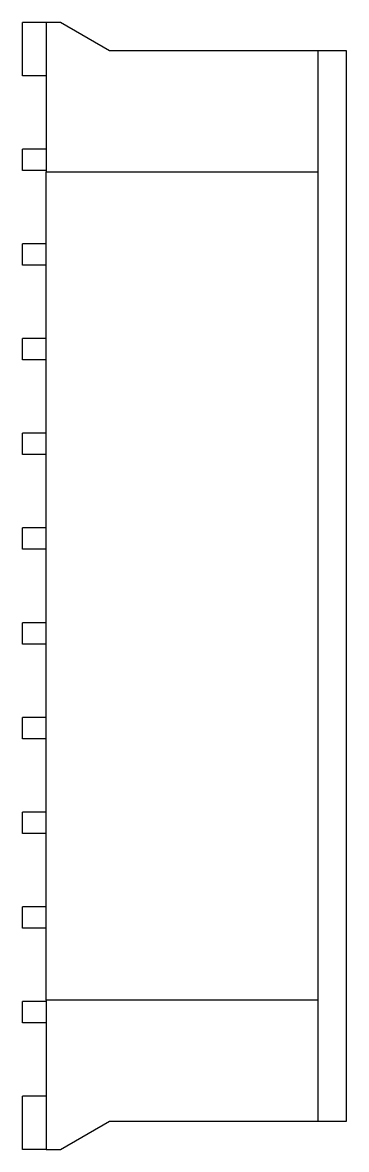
# Model space of a CAD drawing. Extents: x -3.4 to 3.4, y -14.1 to 9.7.
import ezdxf

# ---------------------------------------------------------------- set-up
doc = ezdxf.new("R2010")
doc.units = 0
doc.layers.get('0').update_dxf_attribs({"linetype": 'continuous'})

# ---------------------------------------------------------------- blocks, each defined once
blk = doc.blocks.new('SHAPE2DVIEW')
at = {"color": 0}
for p, q in [((-2.925, 9.65), (-3.425, 9.65)), ((-3.425, 8.525), (-3.425, 9.65)), ((-2.625, 9.65), (-2.925, 9.65)), ((-2.925, 9.65), (-2.925, 6.5)), ((-1.586, 9.05), (-2.625, 9.65)), ((2.825, 9.05), (-1.586, 9.05)), ((2.825, 6.5), (2.825, 9.05)), ((3.425, 9.05), (2.825, 9.05)), ((3.425, -13.55), (3.425, 9.05)), ((-2.925, 8.525), (-3.425, 8.525)), ((-3.425, 6.525), (-3.425, 6.975)), ((-2.925, 6.975), (-3.425, 6.975)), ((-2.925, 6.525), (-3.425, 6.525)), ((-2.925, -11), (-2.925, 6.5)), ((-2.925, 6.5), (2.825, 6.5)), ((2.825, -11), (2.825, 6.5)), ((-3.425, 4.525), (-3.425, 4.975)), ((-2.925, 4.975), (-3.425, 4.975)), ((-2.925, 4.525), (-3.425, 4.525)), ((-3.425, 2.525), (-3.425, 2.975)), ((-2.925, 2.975), (-3.425, 2.975)), ((-2.925, 2.525), (-3.425, 2.525)), ((-3.425, 0.525), (-3.425, 0.975)), ((-2.925, 0.975), (-3.425, 0.975)), ((-2.925, 0.525), (-3.425, 0.525)), ((-3.425, -1.475), (-3.425, -1.025)), ((-2.925, -1.025), (-3.425, -1.025)), ((-2.925, -1.475), (-3.425, -1.475)), ((-3.425, -3.475), (-3.425, -3.025)), ((-2.925, -3.025), (-3.425, -3.025)), ((-2.925, -3.475), (-3.425, -3.475)), ((-3.425, -5.475), (-3.425, -5.025)), ((-2.925, -5.025), (-3.425, -5.025)), ((-2.925, -5.475), (-3.425, -5.475)), ((-3.425, -7.475), (-3.425, -7.025)), ((-2.925, -7.025), (-3.425, -7.025)), ((-2.925, -7.475), (-3.425, -7.475)), ((-3.425, -9.475), (-3.425, -9.025)), ((-2.925, -9.025), (-3.425, -9.025)), ((-2.925, -9.475), (-3.425, -9.475)), ((-3.425, -11.475), (-3.425, -11.025)), ((-2.925, -11.025), (-3.425, -11.025)), ((2.825, -11), (-2.925, -11)), ((-2.925, -11), (-2.925, -14.15)), ((2.825, -13.55), (2.825, -11)), ((-2.925, -11.475), (-3.425, -11.475)), ((-2.925, -13.025), (-3.425, -13.025)), ((-3.425, -14.15), (-3.425, -13.025)), ((-2.625, -14.15), (-1.586, -13.55)), ((-1.586, -13.55), (2.825, -13.55)), ((2.825, -13.55), (3.425, -13.55)), ((-2.925, -14.15), (-3.425, -14.15)), ((-2.925, -14.15), (-2.625, -14.15))]:
    blk.add_line(p, q, dxfattribs=at)

msp = doc.modelspace()

# ---------------------------------------------------------------- block references
at = {"color": 0}
msp.add_blockref('SHAPE2DVIEW', (0, 0), dxfattribs=at)

doc.saveas('drawing.dxf')
